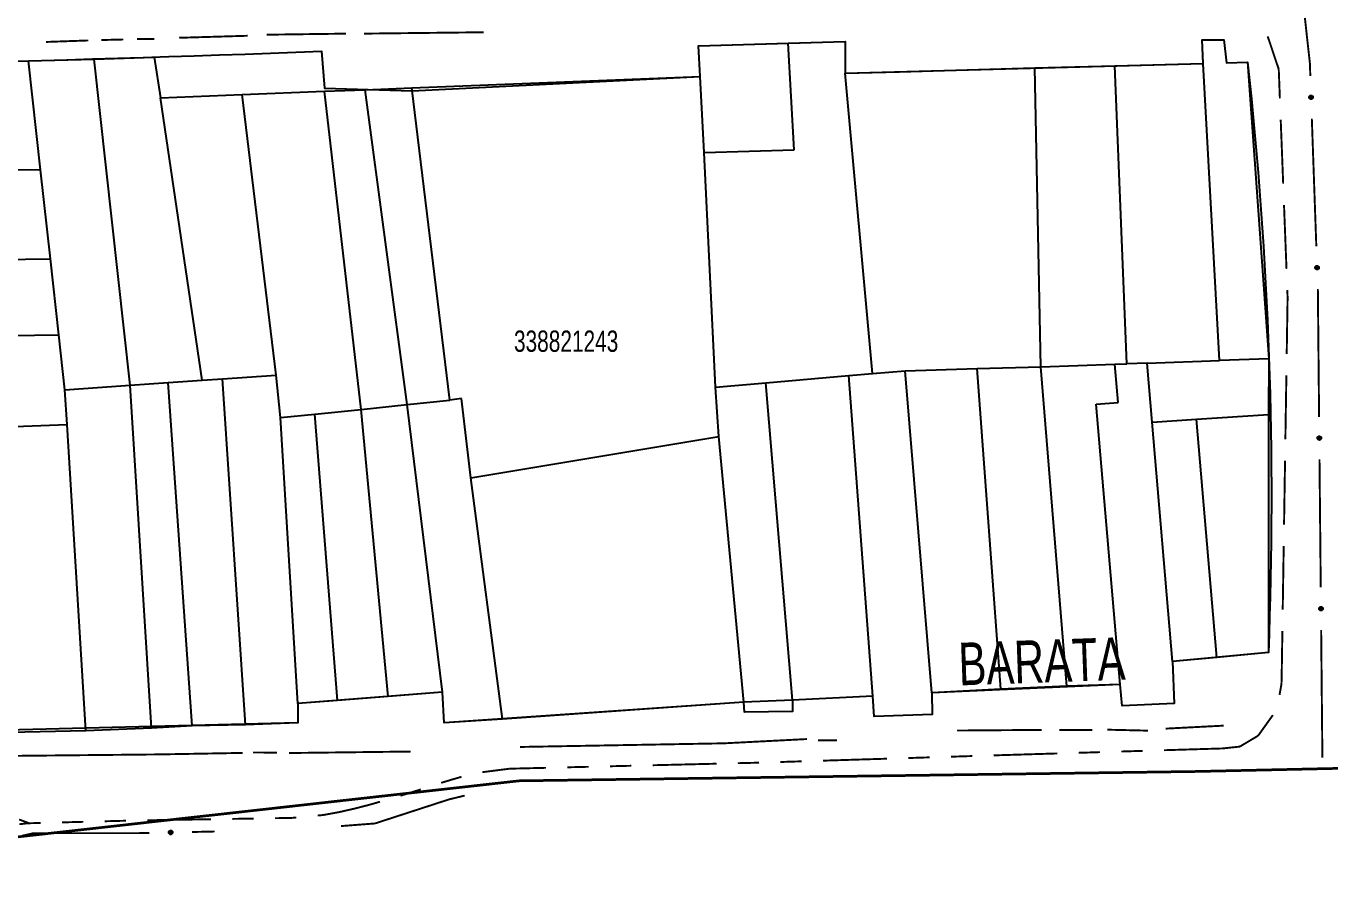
# Model space of a CAD drawing. Extents: x 203614 to 206284, y 4847494 to 4848495.
# Drawn here: x 204256 to 204378.3, y 4847542.4 to 4847622.5 of the extents above; entities that cross this region are included whole.
import ezdxf

# ---------------------------------------------------------------- set-up
doc = ezdxf.new("R2010")
doc.units = 0
doc.header["$LTSCALE"] = 1.5
doc.header["$MEASUREMENT"] = 0
doc.linetypes.add('PHANTOMX2', pattern=[5, 2.5, -0.5, 0.5, -0.5, 0.5, -0.5])
for name, color, linetype in [('CD-MALHA-LOTES', 40, 'CONTINUOUS'), ('CD_TXT_QUADRA', 7, 'CONTINUOUS'), ('HD-VALAS-DRENOS', 170, 'CONTINUOUS'), ('LM-LIM-SETOR-FISCAL', 7, 'CONTINUOUS'), ('RU-QUADRAS', 210, 'CONTINUOUS'), ('SV-CAMINHO-TRILHA', 20, 'CONTINUOUS'), ('SV-EIXO-RUA-N-PAV', 6, 'CONTINUOUS'), ('SV-EIXO-RUA-PAV', 20, 'CONTINUOUS'), ('SV-RUA-NAO-PAV-S-GUIA-C-GUIA', 7, 'PHANTOMX2'), ('SV-RUA-PAVIM-S-GUIA-C-GUIA', 7, 'CONTINUOUS'), ('SV-TXT-RUA-N-PAV-S-GUIA-C-GUIA', 7, 'CONTINUOUS')]:
    doc.layers.add(name, color=color, linetype=linetype)
doc.styles.add('ARIAL', font='ARIAL.TTF')
doc.linetypes.add('Limite', pattern='A,20,-3,[130,ltypeshp.shx,S=6.35,R=0,X=0,Y=0],-3,20', length=46)

msp = doc.modelspace()

# ---------------------------------------------------------------- linework, layer by layer
at = {"layer": 'CD-MALHA-LOTES', "flags": 128}
for points in [[(204366.46, 4847618.95), (204366.35, 4847621.17)], [(204366.35, 4847621.17), (204368.4, 4847621.17)], [(204368.4, 4847621.17), (204368.65, 4847619.01)], [(204319.1, 4847620.59), (204327.5, 4847620.85)], [(204319.25, 4847617.73), (204319.1, 4847620.59)], [(204327.5, 4847620.85), (204332.85, 4847621.01)], [(204328.09, 4847610.84), (204327.5, 4847620.85)], [(204332.85, 4847621.01), (204332.87, 4847618.03)], [(204207.31, 4847618.53), (204256.24, 4847619.2)], [(204256.24, 4847619.2), (204262.42, 4847619.33)], [(204257.38, 4847608.96), (204256.24, 4847619.2)], [(204262.42, 4847619.33), (204268.05, 4847619.53)], [(204265.78, 4847588.74), (204262.42, 4847619.33)], [(204268.05, 4847619.53), (204268.62, 4847615.72)], [(204350.66, 4847618.52), (204358.16, 4847618.72)], [(204358.16, 4847618.72), (204366.46, 4847618.95)], [(204359.29, 4847590.76), (204358.16, 4847618.72)], [(204367.99, 4847591.06), (204366.46, 4847618.95)], [(204368.65, 4847619.01), (204370.62, 4847619.06)], [(204370.62, 4847619.06), (204372.62, 4847591.21)], [(204292.22, 4847616.66), (204319.25, 4847617.73)], [(204319.63, 4847610.6), (204319.25, 4847617.73)], [(204332.87, 4847618.03), (204337.97, 4847618.17), (204350.66, 4847618.52)], [(204335.43, 4847589.84), (204332.87, 4847618.03)], [(204351.23, 4847590.48), (204350.66, 4847618.52)], [(204276.29, 4847616.02), (204284.02, 4847616.33)], [(204284.02, 4847616.33), (204287.83, 4847616.48)], [(204287.47, 4847586.48), (204284.02, 4847616.33)], [(204287.83, 4847616.48), (204292.22, 4847616.66)], [(204291.77, 4847586.93), (204287.83, 4847616.48)], [(204295.76, 4847587.34), (204292.22, 4847616.66)], [(204268.62, 4847615.72), (204276.29, 4847616.02)], [(204272.53, 4847589.21), (204268.62, 4847615.72)], [(204279.47, 4847589.68), (204276.29, 4847616.02)], [(204319.63, 4847610.6), (204328.09, 4847610.84)], [(204320.7, 4847588.57), (204319.63, 4847610.6)], [(204257.38, 4847608.96), (204207.49, 4847608.79)], [(204258.3, 4847600.62), (204257.38, 4847608.96)], [(204208.97, 4847599.96), (204258.3, 4847600.62)], [(204259.09, 4847593.47), (204258.3, 4847600.62)], [(204209.15, 4847592.79), (204259.09, 4847593.47)], [(204259.66, 4847588.32), (204259.09, 4847593.47)], [(204345.26, 4847590.31), (204351.23, 4847590.48)], [(204351.23, 4847590.48), (204358.17, 4847590.72)], [(204353.66, 4847560.49), (204351.23, 4847590.48)], [(204358.17, 4847590.72), (204359.29, 4847590.76)], [(204358.49, 4847587.13), (204358.17, 4847590.72)], [(204361.19, 4847590.82), (204359.29, 4847590.76)], [(204361.19, 4847590.82), (204367.99, 4847591.06)], [(204361.66, 4847585.29), (204361.19, 4847590.82)], [(204372.62, 4847591.21), (204367.99, 4847591.06)], [(204372.62, 4847591.21), (204372.57, 4847586.01)], [(204272.53, 4847589.21), (204274.45, 4847589.34)], [(204274.45, 4847589.34), (204279.47, 4847589.68)], [(204276.6, 4847556.88), (204274.45, 4847589.34)], [(204279.89, 4847585.71), (204279.47, 4847589.68)], [(204325.42, 4847588.98), (204333.22, 4847589.65)], [(204333.22, 4847589.65), (204335.43, 4847589.84)], [(204335.45, 4847559.58), (204333.22, 4847589.65)], [(204335.43, 4847589.84), (204338.5, 4847590.1)], [(204338.5, 4847590.1), (204345.26, 4847590.31)], [(204341, 4847559.88), (204338.5, 4847590.1)], [(204347.47, 4847560.23), (204345.26, 4847590.31)], [(204259.66, 4847588.32), (204265.78, 4847588.74)], [(204259.86, 4847585.07), (204259.66, 4847588.32)], [(204265.78, 4847588.74), (204269.35, 4847588.99)], [(204267.8, 4847556.57), (204265.78, 4847588.74)], [(204269.35, 4847588.99), (204272.53, 4847589.21)], [(204271.59, 4847556.78), (204269.35, 4847588.99)], [(204320.7, 4847588.57), (204325.42, 4847588.98)], [(204321.02, 4847583.93), (204320.7, 4847588.57)], [(204327.91, 4847559.18), (204325.42, 4847588.98)], [(204287.47, 4847586.48), (204291.77, 4847586.93)], [(204291.77, 4847586.93), (204295.76, 4847587.34)], [(204295.09, 4847559.94), (204291.77, 4847586.93)], [(204296.88, 4847587.5), (204295.76, 4847587.34)], [(204297.74, 4847580.07), (204296.88, 4847587.5)], [(204356.4, 4847586.97), (204358.49, 4847587.13)], [(204358.66, 4847560.66), (204356.4, 4847586.97)], [(204279.89, 4847585.71), (204283.1, 4847586.04)], [(204281.52, 4847558.87), (204279.89, 4847585.71)], [(204283.1, 4847586.04), (204287.47, 4847586.48)], [(204285.23, 4847559.16), (204283.1, 4847586.04)], [(204289.98, 4847559.53), (204287.47, 4847586.48)], [(204361.66, 4847585.29), (204365.82, 4847585.56)], [(204365.82, 4847585.56), (204372.57, 4847586.01)], [(204367.72, 4847563.21), (204365.82, 4847585.56)], [(204372.57, 4847586.01), (204372.57, 4847563.66)], [(204227.82, 4847583.83), (204259.86, 4847585.07)], [(204261.61, 4847556.3), (204259.86, 4847585.07)], [(204363.58, 4847562.81), (204361.66, 4847585.29)], [(204297.74, 4847580.07), (204321.02, 4847583.93)], [(204323.36, 4847558.99), (204321.02, 4847583.93)], [(204300.71, 4847557.42), (204297.74, 4847580.07)], [(204372.57, 4847563.66), (204367.72, 4847563.21)], [(204367.72, 4847563.21), (204363.58, 4847562.81)], [(204363.58, 4847562.81), (204363.73, 4847558.87)], [(204295.09, 4847559.94), (204289.98, 4847559.53)], [(204295.24, 4847557.05), (204295.09, 4847559.94)], [(204347.47, 4847560.23), (204341, 4847559.88)], [(204341, 4847559.88), (204341.04, 4847557.83)], [(204353.66, 4847560.49), (204347.47, 4847560.23)], [(204358.66, 4847560.66), (204353.66, 4847560.49)], [(204358.86, 4847558.66), (204358.66, 4847560.66)], [(204285.23, 4847559.16), (204281.52, 4847558.87)], [(204281.52, 4847558.87), (204281.52, 4847557.07)], [(204289.98, 4847559.53), (204285.23, 4847559.16)], [(204323.36, 4847558.99), (204300.71, 4847557.42)], [(204327.91, 4847559.18), (204323.36, 4847558.99)], [(204335.45, 4847559.58), (204327.91, 4847559.18)], [(204335.59, 4847557.67), (204335.45, 4847559.58)], [(204363.73, 4847558.87), (204358.86, 4847558.66)], [(204300.71, 4847557.42), (204295.24, 4847557.05)], [(204341.04, 4847557.83), (204335.59, 4847557.67)], [(204261.61, 4847556.3), (204228.72, 4847555.6)], [(204267.8, 4847556.57), (204261.61, 4847556.3)], [(204271.59, 4847556.78), (204267.8, 4847556.57)], [(204276.6, 4847556.88), (204271.59, 4847556.78)], [(204281.52, 4847557.07), (204276.6, 4847556.88)]]:
    msp.add_lwpolyline(points, dxfattribs=at)
at = {"layer": 'HD-VALAS-DRENOS', "const_width": 0.18, "flags": 128}
for points in [[(204261.87, 4847621.1), (204257.9, 4847620.96)], [(204265.15, 4847621.19), (204263.08, 4847621.14)], [(204268.05, 4847621.24), (204266.41, 4847621.24)], [(204276.81, 4847621.54), (204270.38, 4847621.35)], [(204286.03, 4847621.74), (204278.59, 4847621.64)], [(204298.94, 4847621.87), (204287.73, 4847621.74)], [(204351.31, 4847556.4), (204343.34, 4847556.34)], [(204356.05, 4847556.4), (204352.96, 4847556.4)], [(204361.26, 4847556.33), (204357.47, 4847556.42)], [(204368.38, 4847556.8), (204362.94, 4847556.52)], [(204329.27, 4847555.54), (204321.49, 4847555.14), (204302.37, 4847554.8)], [(204332.1, 4847555.41), (204330.31, 4847555.41)], [(204276.34, 4847554.24), (204268.49, 4847554.1), (204236.71, 4847553.78)], [(204279.56, 4847554.27), (204277.3, 4847554.28)], [(204292.11, 4847554.37), (204280.69, 4847554.23)]]:
    msp.add_lwpolyline(points, dxfattribs=at)
at = {"layer": 'LM-LIM-SETOR-FISCAL', "linetype": 'Limite', "ltscale": 0.1, "const_width": 0.25}
msp.add_lwpolyline([(204221.1, 4847542.54), (204302.25, 4847551.62), (204365.793187, 4847552.497693), (205446.22, 4847576.17)], dxfattribs=at)
at = {"layer": 'RU-QUADRAS', "color": 6, "linetype": 'Continuous'}
msp.add_lwpolyline([(204207.31, 4847618.53, 0.0093421211), (204283.72, 4847620.09), (204284.01, 4847616.63), (204292.23, 4847616.37), (204319.25, 4847617.73), (204319.1, 4847620.59), (204332.85, 4847621.01), (204332.87, 4847618.03), (204366.46, 4847618.95), (204366.35, 4847621.17), (204368.4, 4847621.17), (204368.65, 4847619.01), (204370.62, 4847619.06, -0.0367691045), (204372.57, 4847563.66), (204363.58, 4847562.81), (204363.73, 4847558.87), (204358.86, 4847558.66), (204358.66, 4847560.66), (204341, 4847559.88), (204341.04, 4847557.83), (204335.59, 4847557.67), (204335.45, 4847559.58), (204327.91, 4847559.18), (204327.93, 4847558.13), (204323.41, 4847558.08), (204323.36, 4847558.99), (204295.24, 4847557.05), (204295.09, 4847559.94), (204281.52, 4847558.87), (204281.52, 4847557.07), (204210.62, 4847555.27)], format="xyb", dxfattribs=at)
at = {"layer": 'SV-CAMINHO-TRILHA', "const_width": 0.18, "flags": 128}
msp.add_lwpolyline([(204256.3, 4847547.64), (204255.365106, 4847547.994926)], dxfattribs=at)
at = {"layer": 'SV-EIXO-RUA-N-PAV', "const_width": 0.18, "flags": 128}
for points in [[(204295.67, 4847549.87), (204297.16148, 4847550.235014)], [(204288.75, 4847547.62), (204295.228259, 4847549.726371)], [(204295.228259, 4847549.726371), (204295.67, 4847549.87)], [(204285.571438, 4847547.376121), (204288.562646, 4847547.605626)], [(204288.562646, 4847547.605626), (204288.75, 4847547.62)], [(204255.618866, 4847546.455351), (204256.592697, 4847546.682624)], [(204256.592697, 4847546.682624), (204256.71, 4847546.71)], [(204256.71, 4847546.71), (204265.589544, 4847546.71127)], [(204265.589544, 4847546.71127), (204266.49, 4847546.71)], [(204266.49, 4847546.71), (204267.58929, 4847546.7336)], [(204271.588369, 4847546.819456), (204273.587908, 4847546.862383)], [(204273.587908, 4847546.862383), (204273.712902, 4847546.865062)]]:
    msp.add_lwpolyline(points, dxfattribs=at)
at = {"layer": 'SV-EIXO-RUA-N-PAV', "flags": 128}
msp.add_lwpolyline([(204269.442819, 4847546.883499), (204269.476149, 4847546.919293), (204269.512113, 4847546.94324), (204269.547858, 4847546.95458), (204269.582057, 4847546.956365), (204269.617251, 4847546.95425), (204269.652263, 4847546.944289), (204269.688673, 4847546.924626), (204269.724814, 4847546.891444), (204269.746924, 4847546.85299), (204269.759917, 4847546.818541), (204269.763831, 4847546.782986), (204269.761203, 4847546.748832), (204269.749654, 4847546.712806), (204269.729367, 4847546.676102), (204269.695122, 4847546.640569), (204269.659702, 4847546.617333), (204269.62484, 4847546.607273), (204269.589071, 4847546.603564), (204269.553168, 4847546.606154), (204269.518856, 4847546.61613), (204269.481937, 4847546.636622), (204269.447314, 4847546.670887), (204269.423736, 4847546.705949), (204269.413188, 4847546.74066), (204269.41033, 4847546.775957), (204269.412022, 4847546.811282), (204269.42057, 4847546.846893), (204269.442819, 4847546.883499)], close=True, dxfattribs=at)
for points in [[(204269.41033, 4847546.775957), (204269.759917, 4847546.818541)], [(204269.412022, 4847546.811282), (204269.746924, 4847546.85299)], [(204269.413188, 4847546.74066), (204269.763831, 4847546.782986)], [(204269.414366, 4847546.757933), (204269.760172, 4847546.798113)], [(204269.414939, 4847546.794796), (204269.748409, 4847546.837441)], [(204269.42057, 4847546.846893), (204269.724814, 4847546.891444)], [(204269.421028, 4847546.829048), (204269.731277, 4847546.872559)], [(204269.421948, 4847546.72261), (204269.75951, 4847546.765343)], [(204269.423736, 4847546.705949), (204269.761203, 4847546.748832)], [(204269.432574, 4847546.863417), (204269.70326, 4847546.906078)], [(204269.437716, 4847546.687463), (204269.750722, 4847546.729669)], [(204269.442819, 4847546.883499), (204269.688673, 4847546.924626)], [(204269.447314, 4847546.670887), (204269.749654, 4847546.712806)], [(204269.461766, 4847546.902259), (204269.663083, 4847546.933877)], [(204269.468432, 4847546.655366), (204269.736478, 4847546.693877)], [(204269.476149, 4847546.919293), (204269.652263, 4847546.944289)], [(204269.481937, 4847546.636622), (204269.729367, 4847546.676102)], [(204269.496591, 4847546.933033), (204269.625927, 4847546.948093)], [(204269.505851, 4847546.628873), (204269.704498, 4847546.657705)], [(204269.512113, 4847546.94324), (204269.617251, 4847546.95425)], [(204269.518856, 4847546.61613), (204269.695122, 4847546.640569)], [(204269.540337, 4847546.61187), (204269.671008, 4847546.628324)], [(204269.553168, 4847546.606154), (204269.659702, 4847546.617333)]]:
    msp.add_lwpolyline(points, dxfattribs=at)
at = {"layer": 'SV-EIXO-RUA-PAV', "const_width": 0.18, "flags": 128}
for points in [[(204375.28, 4847629.7), (204376.37313, 4847619.759926)], [(204376.37313, 4847619.759926), (204376.46, 4847618.97)], [(204376.46, 4847618.97), (204376.502414, 4847617.765435)], [(204376.643172, 4847613.767912), (204377.065446, 4847601.775344)], [(204377.206203, 4847597.777822), (204377.21, 4847597.67)], [(204377.21, 4847597.67), (204377.325021, 4847585.778445)], [(204377.363709, 4847581.778632), (204377.479773, 4847569.779193)], [(204377.518461, 4847565.77938), (204377.634525, 4847553.779942)]]:
    msp.add_lwpolyline(points, dxfattribs=at)
at = {"layer": 'SV-EIXO-RUA-PAV', "flags": 128}
for points in [[(204376.677749, 4847615.914139), (204376.713997, 4847615.881304), (204376.738436, 4847615.845672), (204376.750266, 4847615.810086), (204376.75252, 4847615.775914), (204376.750888, 4847615.740695), (204376.741409, 4847615.70555), (204376.722248, 4847615.668873), (204376.689565, 4847615.63228), (204376.651418, 4847615.609644), (204376.617151, 4847615.59618), (204376.581654, 4847615.591778), (204376.547467, 4847615.593936), (204376.511285, 4847615.60499), (204376.474306, 4847615.624771), (204376.438306, 4847615.658525), (204376.414586, 4847615.693622), (204376.404048, 4847615.728342), (204376.399849, 4847615.764057), (204376.401945, 4847615.799993), (204376.411449, 4847615.834439), (204376.431433, 4847615.871635), (204376.465219, 4847615.906725), (204376.499954, 4847615.930783), (204376.534517, 4847615.941806), (204376.569771, 4847615.945148), (204376.605116, 4847615.943941), (204376.640841, 4847615.935884), (204376.677749, 4847615.914139)], [(204377.240781, 4847599.924048), (204377.277029, 4847599.891214), (204377.301468, 4847599.855581), (204377.313297, 4847599.819996), (204377.315551, 4847599.785824), (204377.31392, 4847599.750605), (204377.30444, 4847599.715459), (204377.285279, 4847599.678782), (204377.252597, 4847599.64219), (204377.21445, 4847599.619553), (204377.180182, 4847599.606089), (204377.144685, 4847599.601687), (204377.110498, 4847599.603845), (204377.074317, 4847599.614899), (204377.037338, 4847599.63468), (204377.001337, 4847599.668434), (204376.977618, 4847599.703531), (204376.967079, 4847599.738252), (204376.96288, 4847599.773966), (204376.964977, 4847599.809902), (204376.974481, 4847599.844348), (204376.994464, 4847599.881544), (204377.02825, 4847599.916635), (204377.062985, 4847599.940692), (204377.097549, 4847599.951715), (204377.132803, 4847599.955058), (204377.168147, 4847599.953851), (204377.203873, 4847599.945793), (204377.240781, 4847599.924048)], [(204377.45305, 4847583.923277), (204377.488448, 4847583.889528), (204377.51197, 4847583.853284), (204377.522887, 4847583.817407), (204377.524268, 4847583.783189), (204377.521739, 4847583.748023), (204377.511365, 4847583.713131), (204377.491274, 4847583.676955), (204377.457669, 4847583.641208), (204377.418956, 4847583.619553), (204377.384356, 4847583.606968), (204377.348759, 4847583.603473), (204377.314638, 4847583.606503), (204377.27875, 4847583.618477), (204377.242288, 4847583.639195), (204377.207161, 4847583.673857), (204377.184345, 4847583.709548), (204377.174696, 4847583.744526), (204377.17141, 4847583.780336), (204377.174423, 4847583.816207), (204377.184803, 4847583.850399), (204377.205729, 4847583.887073), (204377.2404, 4847583.92129), (204377.275737, 4847583.944453), (204377.310571, 4847583.95459), (204377.345899, 4847583.957032), (204377.381201, 4847583.954923), (204377.416709, 4847583.945957), (204377.45305, 4847583.923277)], [(204377.607802, 4847567.924025), (204377.6432, 4847567.890276), (204377.666722, 4847567.854032), (204377.67764, 4847567.818156), (204377.679021, 4847567.783938), (204377.676491, 4847567.748772), (204377.666118, 4847567.71388), (204377.646027, 4847567.677704), (204377.612421, 4847567.641957), (204377.573708, 4847567.620301), (204377.539108, 4847567.607716), (204377.503511, 4847567.604222), (204377.46939, 4847567.607252), (204377.433502, 4847567.619225), (204377.39704, 4847567.639944), (204377.361913, 4847567.674605), (204377.339097, 4847567.710296), (204377.329448, 4847567.745275), (204377.326162, 4847567.781085), (204377.329175, 4847567.816955), (204377.339555, 4847567.851147), (204377.360481, 4847567.887822), (204377.395152, 4847567.922038), (204377.430489, 4847567.945201), (204377.465323, 4847567.955339), (204377.500651, 4847567.957781), (204377.535953, 4847567.955672), (204377.571461, 4847567.946705), (204377.607802, 4847567.924025)]]:
    msp.add_lwpolyline(points, close=True, dxfattribs=at)
for points in [[(204376.401945, 4847615.799993), (204376.414586, 4847615.693622)], [(204376.407485, 4847615.812901), (204376.425732, 4847615.682468)], [(204376.411449, 4847615.834439), (204376.438306, 4847615.658525)], [(204376.424013, 4847615.847617), (204376.455569, 4847615.649384)], [(204376.431433, 4847615.871635), (204376.474306, 4847615.624771)], [(204376.44999, 4847615.885397), (204376.492177, 4847615.617905)], [(204376.465219, 4847615.906725), (204376.511285, 4847615.60499)], [(204376.481662, 4847615.91655), (204376.528161, 4847615.604153)], [(204376.499954, 4847615.930783), (204376.547467, 4847615.593936)], [(204376.516589, 4847615.932799), (204376.563953, 4847615.595855)], [(204376.534517, 4847615.941806), (204376.581654, 4847615.591778)], [(204376.551804, 4847615.940866), (204376.596729, 4847615.595644)], [(204376.569771, 4847615.945148), (204376.617151, 4847615.59618)], [(204376.588672, 4847615.940798), (204376.635891, 4847615.607946)], [(204376.605116, 4847615.943941), (204376.651418, 4847615.609644)], [(204376.623004, 4847615.93518), (204376.670771, 4847615.625558)], [(204376.640841, 4847615.935884), (204376.689565, 4847615.63228)], [(204376.657528, 4847615.924108), (204376.703902, 4847615.654032)], [(204376.677749, 4847615.914139), (204376.722248, 4847615.668873)], [(204376.696767, 4847615.895451), (204376.731147, 4847615.694587)], [(204376.713997, 4847615.881304), (204376.741409, 4847615.70555)], [(204376.728017, 4847615.861052), (204376.744851, 4847615.731935)], [(204376.738436, 4847615.845672), (204376.750888, 4847615.740695)], [(204376.964977, 4847599.809902), (204376.977618, 4847599.703531)], [(204376.970516, 4847599.82281), (204376.988763, 4847599.692377)], [(204376.974481, 4847599.844348), (204377.001337, 4847599.668434)], [(204376.987044, 4847599.857526), (204377.018601, 4847599.659294)], [(204376.994464, 4847599.881544), (204377.037338, 4847599.63468)], [(204377.013021, 4847599.895306), (204377.055209, 4847599.627814)], [(204377.02825, 4847599.916635), (204377.074317, 4847599.614899)], [(204377.044693, 4847599.926459), (204377.091192, 4847599.614062)], [(204377.062985, 4847599.940692), (204377.110498, 4847599.603845)], [(204377.07962, 4847599.942708), (204377.126984, 4847599.605765)], [(204377.097549, 4847599.951715), (204377.144685, 4847599.601687)], [(204377.114836, 4847599.950775), (204377.15976, 4847599.605553)], [(204377.132803, 4847599.955058), (204377.180182, 4847599.606089)], [(204377.151703, 4847599.950708), (204377.198923, 4847599.617855)], [(204377.168147, 4847599.953851), (204377.21445, 4847599.619553)], [(204377.186035, 4847599.94509), (204377.233802, 4847599.635468)], [(204377.203873, 4847599.945793), (204377.252597, 4847599.64219)], [(204377.220559, 4847599.934017), (204377.266934, 4847599.663942)], [(204377.240781, 4847599.924048), (204377.285279, 4847599.678782)], [(204377.259799, 4847599.905361), (204377.294179, 4847599.704497)], [(204377.277029, 4847599.891214), (204377.30444, 4847599.715459)], [(204377.291048, 4847599.870962), (204377.307883, 4847599.741844)], [(204377.301468, 4847599.855581), (204377.31392, 4847599.750605)], [(204377.174423, 4847583.816207), (204377.184345, 4847583.709548)], [(204377.18029, 4847583.828969), (204377.195202, 4847583.698113)], [(204377.184803, 4847583.850399), (204377.207161, 4847583.673857)], [(204377.197698, 4847583.863253), (204377.224185, 4847583.664279)], [(204377.205729, 4847583.887073), (204377.242288, 4847583.639195)], [(204377.224631, 4847583.900357), (204377.259978, 4847583.631875)], [(204377.2404, 4847583.92129), (204377.27875, 4847583.618477)], [(204377.257088, 4847583.930692), (204377.295599, 4847583.617209)], [(204377.275737, 4847583.944453), (204377.314638, 4847583.606503)], [(204377.292418, 4847583.946044), (204377.331167, 4847583.608001)], [(204377.310571, 4847583.95459), (204377.348759, 4847583.603473)], [(204377.327828, 4847583.953209), (204377.363928, 4847583.606954)], [(204377.345899, 4847583.957032), (204377.384356, 4847583.606968)], [(204377.364682, 4847583.952201), (204377.403391, 4847583.618252)], [(204377.381201, 4847583.954923), (204377.418956, 4847583.619553)], [(204377.398859, 4847583.945709), (204377.438709, 4847583.634969)], [(204377.416709, 4847583.945957), (204377.457669, 4847583.641208)], [(204377.43309, 4847583.933759), (204377.472556, 4847583.662588)], [(204377.45305, 4847583.923277), (204377.491274, 4847583.676955)], [(204377.471585, 4847583.90411), (204377.500827, 4847583.702434)], [(204377.488448, 4847583.889528), (204377.511365, 4847583.713131)], [(204377.501946, 4847583.868924), (204377.51548, 4847583.73942)], [(204377.51197, 4847583.853284), (204377.521739, 4847583.748023)], [(204377.329175, 4847567.816955), (204377.339097, 4847567.710296)], [(204377.335042, 4847567.829718), (204377.349954, 4847567.698862)], [(204377.339555, 4847567.851147), (204377.361913, 4847567.674605)], [(204377.35245, 4847567.864001), (204377.378937, 4847567.665028)], [(204377.360481, 4847567.887822), (204377.39704, 4847567.639944)], [(204377.379383, 4847567.901105), (204377.41473, 4847567.632624)], [(204377.395152, 4847567.922038), (204377.433502, 4847567.619225)], [(204377.41184, 4847567.93144), (204377.450351, 4847567.617958)], [(204377.430489, 4847567.945201), (204377.46939, 4847567.607252)], [(204377.44717, 4847567.946792), (204377.485919, 4847567.60875)], [(204377.465323, 4847567.955339), (204377.503511, 4847567.604222)], [(204377.48258, 4847567.953958), (204377.51868, 4847567.607702)], [(204377.500651, 4847567.957781), (204377.539108, 4847567.607716)], [(204377.519434, 4847567.95295), (204377.558143, 4847567.619)], [(204377.535953, 4847567.955672), (204377.573708, 4847567.620301)], [(204377.553611, 4847567.946457), (204377.593461, 4847567.635717)], [(204377.571461, 4847567.946705), (204377.612421, 4847567.641957)], [(204377.587842, 4847567.934507), (204377.627308, 4847567.663336)], [(204377.607802, 4847567.924025), (204377.646027, 4847567.677704)], [(204377.626337, 4847567.904858), (204377.655579, 4847567.703183)], [(204377.6432, 4847567.890276), (204377.666118, 4847567.71388)], [(204377.656698, 4847567.869673), (204377.670232, 4847567.740168)], [(204377.666722, 4847567.854032), (204377.676491, 4847567.748772)]]:
    msp.add_lwpolyline(points, dxfattribs=at)
at = {"layer": 'SV-RUA-NAO-PAV-S-GUIA-C-GUIA', "const_width": 0.18, "flags": 128}
for points in [[(204330.788912, 4847553.512793), (204336.786031, 4847553.69871)], [(204338.78507, 4847553.760682), (204340.78411, 4847553.822654)], [(204342.78315, 4847553.884626), (204344.782189, 4847553.946599)], [(204346.781229, 4847554.008571), (204347.15, 4847554.02)], [(204347.15, 4847554.02), (204352.778471, 4847554.19048)], [(204354.777554, 4847554.25103), (204356.776637, 4847554.31158)], [(204358.77572, 4847554.37213), (204360.774803, 4847554.43268)], [(204362.773887, 4847554.493229), (204367.771595, 4847554.644604)], [(204367.771595, 4847554.644604), (204368.28, 4847554.66)], [(204298.819461, 4847552.43212), (204300.803335, 4847552.685585)], [(204300.803335, 4847552.685585), (204301.374315, 4847552.758534)], [(204301.374315, 4847552.758534), (204301.43, 4847552.76)], [(204301.43, 4847552.76), (204304.797689, 4847552.8415)], [(204306.797103, 4847552.889888), (204308.796518, 4847552.938275)], [(204310.795932, 4847552.986662), (204312.795347, 4847553.035049)], [(204314.794762, 4847553.083437), (204320.793005, 4847553.228598)], [(204322.79242, 4847553.276985), (204323.792127, 4847553.301179)], [(204323.792127, 4847553.301179), (204324.57, 4847553.32)], [(204324.57, 4847553.32), (204324.791793, 4847553.326876)], [(204326.790833, 4847553.388848), (204328.789872, 4847553.45082)], [(204294.953218, 4847551.425949), (204295.492288, 4847551.596613)], [(204295.492288, 4847551.596613), (204296.86916, 4847551.999337)], [(204291.139366, 4847550.219993), (204291.186679, 4847550.233796)], [(204291.186679, 4847550.233796), (204292.093889, 4847550.518099)], [(204292.093889, 4847550.518099), (204292.61876, 4847550.682584)], [(204292.61876, 4847550.682584), (204293.047362, 4847550.819563)], [(204285.388137, 4847548.68552), (204286.31872, 4847548.896944)], [(204286.31872, 4847548.896944), (204286.855299, 4847549.018851)], [(204286.855299, 4847549.018851), (204288.258975, 4847549.381427)], [(204288.258975, 4847549.381427), (204288.312119, 4847549.395154)], [(204288.312119, 4847549.395154), (204289.219407, 4847549.659852)], [(204255.390435, 4847547.546668), (204256.115126, 4847547.634079)], [(204256.115126, 4847547.634079), (204256.3, 4847547.64)], [(204256.3, 4847547.64), (204257.384716, 4847547.668402)], [(204259.384031, 4847547.720751), (204261.383346, 4847547.773101)], [(204263.382661, 4847547.82545), (204265.381975, 4847547.877799)], [(204267.381531, 4847547.918814), (204273.380731, 4847548.016829)], [(204275.380464, 4847548.049501), (204277.380197, 4847548.082173)], [(204279.37993, 4847548.114844), (204280.379796, 4847548.13118)], [(204280.379796, 4847548.13118), (204280.92, 4847548.14)], [(204280.92, 4847548.14), (204281.377812, 4847548.181887)], [(204283.369493, 4847548.364113), (204283.907786, 4847548.413362)], [(204283.907786, 4847548.413362), (204285.343189, 4847548.677257)], [(204285.343189, 4847548.677257), (204285.388137, 4847548.68552)]]:
    msp.add_lwpolyline(points, dxfattribs=at)
at = {"layer": 'SV-RUA-PAVIM-S-GUIA-C-GUIA', "const_width": 0.18, "flags": 128}
for points in [[(204373.54, 4847618.4), (204372.501231, 4847621.483013)], [(204373.568925, 4847617.653868), (204373.54, 4847618.4)], [(204373.646401, 4847615.655369), (204373.568925, 4847617.653868)], [(204373.956304, 4847607.661374), (204373.723877, 4847613.65687)], [(204374.266206, 4847599.667379), (204374.033779, 4847605.662875)], [(204374.286968, 4847591.670038), (204374.364997, 4847596.669429)], [(204374.37, 4847596.99), (204374.343682, 4847597.66888)], [(204374.364997, 4847596.669429), (204374.37, 4847596.99)], [(204374.162123, 4847583.671012), (204374.255757, 4847589.670281)], [(204374.037277, 4847575.671986), (204374.130911, 4847581.671256)], [(204373.912432, 4847567.67296), (204374.006066, 4847573.67223)], [(204373.81, 4847561.11), (204373.881221, 4847565.673204)], [(204373.790018, 4847560.67839), (204373.81, 4847561.11)], [(204373.612807, 4847559.689982), (204373.789283, 4847560.674287)], [(204373.789283, 4847560.674287), (204373.790018, 4847560.67839)], [(204372.410104, 4847556.981314), (204372.98, 4847557.78)], [(204372.98, 4847557.78), (204372.986757, 4847557.797583)], [(204371.61, 4847555.86), (204372.410104, 4847556.981314)], [(204369.88879, 4847554.832717), (204371.075468, 4847555.540971)], [(204371.075468, 4847555.540971), (204371.61, 4847555.86)], [(204368.28, 4847554.66), (204369.274286, 4847554.766745)], [(204369.274286, 4847554.766745), (204369.88879, 4847554.832717)]]:
    msp.add_lwpolyline(points, dxfattribs=at)

# ---------------------------------------------------------------- texts
at = {"layer": 'CD_TXT_QUADRA', "style": 'ARIAL', "width": 0.7}
msp.add_text('338821243', height=2, dxfattribs=at).set_placement((204301.79, 4847591.88))
at = {"layer": 'SV-TXT-RUA-N-PAV-S-GUIA-C-GUIA', "style": 'ARIAL', "width": 0.7}
msp.add_text('BARATA', height=4, rotation=2, dxfattribs=at).set_placement((204343.56, 4847560.57))

doc.saveas('drawing.dxf')
